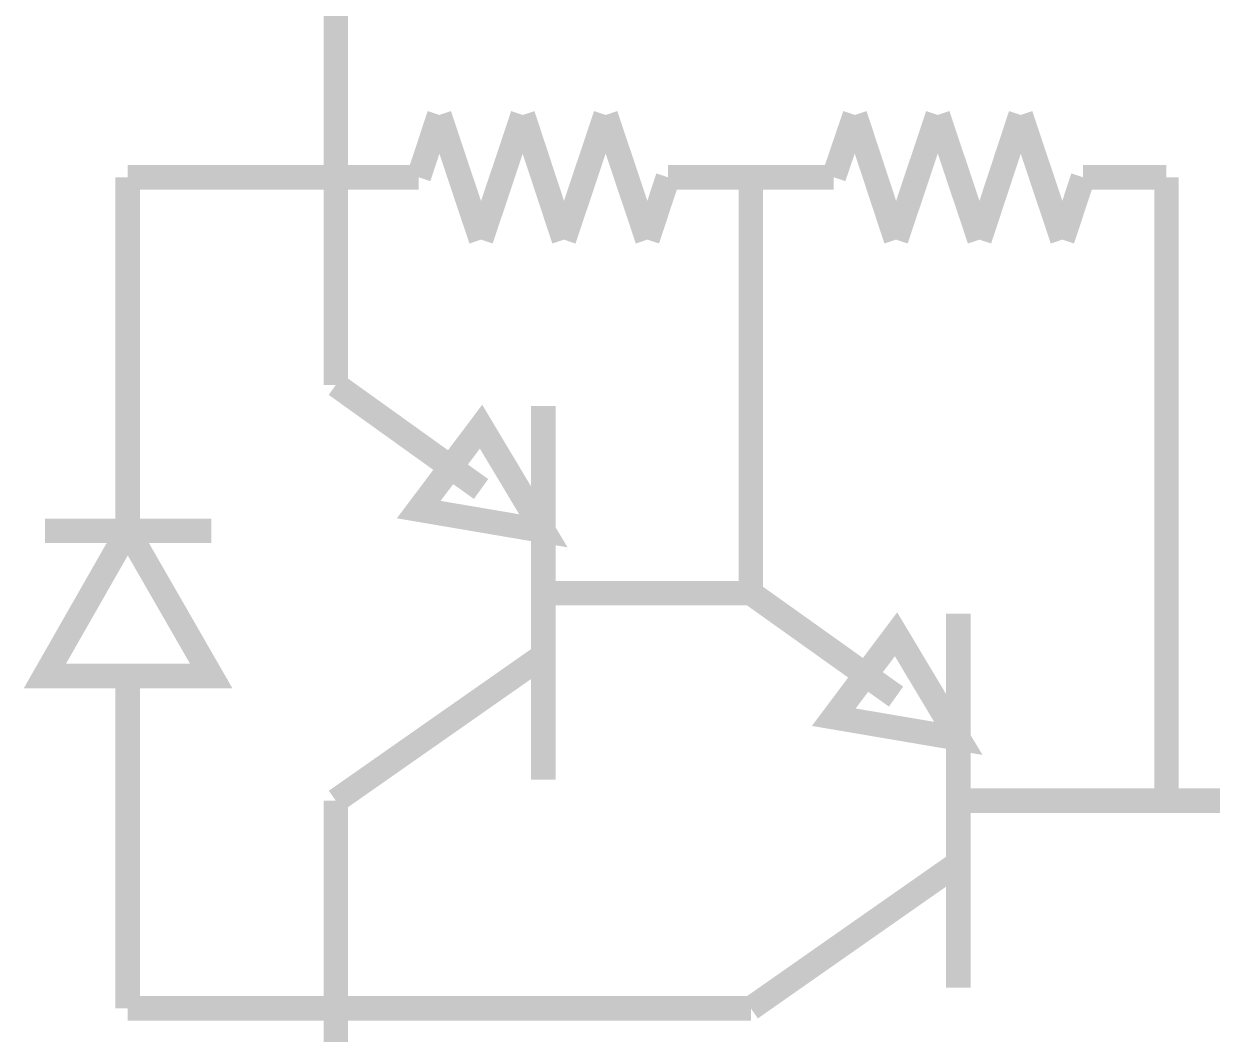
# Model space of a CAD drawing. Header units: inches. Extents: x -11.7 to 11.5, y 0 to 7.6.
# Drawn here: x 3.95 to 4.523, y 5.087 to 5.574 of the extents above; entities that cross this region are included whole.
import ezdxf

# ---------------------------------------------------------------- set-up
doc = ezdxf.new("R2010")
doc.units = ezdxf.units.IN
doc.header["$MEASUREMENT"] = 0
doc.layers.add('Sheet', color=255, linetype='Continuous')

msp = doc.modelspace()

# ---------------------------------------------------------------- linework, layer by layer
at = {"layer": 'Sheet'}
for points in [[(4.10071, 5.49986, 0.0118, 0.0118, 0), (4.10071, 5.7, 0.0118, 0.0118, 0)], [(4.15051, 5.52986, 0.0118, 0.0118, 0), (4.14061, 5.49986, 0.0118, 0.0118, 0)], [(4.17061, 5.46985, 0.0118, 0.0118, 0), (4.15051, 5.52986, 0.0118, 0.0118, 0)], [(4.19071, 5.52986, 0.0118, 0.0118, 0), (4.17061, 5.46985, 0.0118, 0.0118, 0)], [(4.21051, 5.46985, 0.0118, 0.0118, 0), (4.19071, 5.52986, 0.0118, 0.0118, 0)], [(4.23061, 5.52986, 0.0118, 0.0118, 0), (4.21051, 5.46985, 0.0118, 0.0118, 0)], [(4.2507, 5.46985, 0.0118, 0.0118, 0), (4.23061, 5.52986, 0.0118, 0.0118, 0)], [(4.3506, 5.52986, 0.0118, 0.0118, 0), (4.3404, 5.49986, 0.0118, 0.0118, 0)], [(4.3704, 5.46985, 0.0118, 0.0118, 0), (4.3506, 5.52986, 0.0118, 0.0118, 0)], [(4.39049, 5.52986, 0.0118, 0.0118, 0), (4.3704, 5.46985, 0.0118, 0.0118, 0)], [(4.41059, 5.46985, 0.0118, 0.0118, 0), (4.39049, 5.52986, 0.0118, 0.0118, 0)], [(4.43039, 5.52986, 0.0118, 0.0118, 0), (4.41059, 5.46985, 0.0118, 0.0118, 0)], [(4.45049, 5.46985, 0.0118, 0.0118, 0), (4.43039, 5.52986, 0.0118, 0.0118, 0)], [(4.00052, 5.32972, 0.0118, 0.0118, 0), (4.00052, 5.49986, 0.0118, 0.0118, 0)], [(4.10071, 5.49986, 0.0118, 0.0118, 0), (4.00052, 5.49986, 0.0118, 0.0118, 0)], [(4.10071, 5.39994, 0.0118, 0.0118, 0), (4.10071, 5.49986, 0.0118, 0.0118, 0)], [(4.11061, 5.49986, 0.0118, 0.0118, 0), (4.10071, 5.49986, 0.0118, 0.0118, 0)], [(4.14061, 5.49986, 0.0118, 0.0118, 0), (4.11061, 5.49986, 0.0118, 0.0118, 0)], [(4.2606, 5.49986, 0.0118, 0.0118, 0), (4.2507, 5.46985, 0.0118, 0.0118, 0)], [(4.2906, 5.49986, 0.0118, 0.0118, 0), (4.2606, 5.49986, 0.0118, 0.0118, 0)], [(4.3104, 5.49986, 0.0118, 0.0118, 0), (4.2906, 5.49986, 0.0118, 0.0118, 0)], [(4.3005, 5.29972, 0.0118, 0.0118, 0), (4.3005, 5.49986, 0.0118, 0.0118, 0)], [(4.3404, 5.49986, 0.0118, 0.0118, 0), (4.3104, 5.49986, 0.0118, 0.0118, 0)], [(4.46039, 5.49986, 0.0118, 0.0118, 0), (4.45049, 5.46985, 0.0118, 0.0118, 0)], [(4.49039, 5.49986, 0.0118, 0.0118, 0), (4.46039, 5.49986, 0.0118, 0.0118, 0)], [(4.50059, 5.49986, 0.0118, 0.0118, 0), (4.49039, 5.49986, 0.0118, 0.0118, 0)], [(4.50059, 5.19979, 0.0118, 0.0118, 0), (4.50059, 5.49986, 0.0118, 0.0118, 0)], [(4.17061, 5.34983, 0.0118, 0.0118, 0), (4.10071, 5.39994, 0.0118, 0.0118, 0)], [(4.20061, 5.21, 0.0118, 0.0118, 0), (4.20061, 5.38973, 0.0118, 0.0118, 0)], [(4.04072, 5.32972, 0.0118, 0.0118, 0), (3.96062, 5.32972, 0.0118, 0.0118, 0)], [(4.3005, 5.29972, 0.0118, 0.0118, 0), (4.20061, 5.29972, 0.0118, 0.0118, 0)], [(4.3704, 5.24991, 0.0118, 0.0118, 0), (4.3005, 5.29972, 0.0118, 0.0118, 0)], [(4.40039, 5.10978, 0.0118, 0.0118, 0), (4.40039, 5.28981, 0.0118, 0.0118, 0)], [(4.10071, 5.19979, 0.0118, 0.0118, 0), (4.20061, 5.26971, 0.0118, 0.0118, 0)], [(4.00052, 5.09987, 0.0118, 0.0118, 0), (4.00052, 5.25981, 0.0118, 0.0118, 0)], [(4.10071, 5.09987, 0.0118, 0.0118, 0), (4.10071, 5.19979, 0.0118, 0.0118, 0)], [(4.40039, 5.19979, 0.0118, 0.0118, 0), (4.50059, 5.19979, 0.0118, 0.0118, 0)], [(4.50059, 5.19979, 0.0118, 0.0118, 0), (4.70037, 5.19979, 0.0118, 0.0118, 0)], [(4.3005, 5.09987, 0.0118, 0.0118, 0), (4.40039, 5.16979, 0.0118, 0.0118, 0)], [(4.10071, 5.09987, 0.0118, 0.0118, 0), (4.00052, 5.09987, 0.0118, 0.0118, 0)], [(4.10071, 5.09987, 0.0118, 0.0118, 0), (4.10071, 4.89973, 0.0118, 0.0118, 0)], [(4.3005, 5.09987, 0.0118, 0.0118, 0), (4.10071, 5.09987, 0.0118, 0.0118, 0)]]:
    msp.add_lwpolyline(points, format="xyseb", dxfattribs=at)
for points in [[(4.20061, 5.32972, 0.0118, 0.0118, 0), (4.14061, 5.33992, 0.0118, 0.0118, 0), (4.17061, 5.37983, 0.0118, 0.0118, 0), (4.20061, 5.32972, 0.0118, 0.0118, 0)], [(4.20061, 5.32972, 0.0039, 0.0039, 0), (4.14061, 5.33992, 0.0039, 0.0039, 0), (4.17061, 5.37983, 0.0039, 0.0039, 0), (4.20061, 5.32972, 0.0039, 0.0039, 0)], [(4.00052, 5.32972, 0.0118, 0.0118, 0), (3.96062, 5.25981, 0.0118, 0.0118, 0), (4.04072, 5.25981, 0.0118, 0.0118, 0), (4.00052, 5.32972, 0.0118, 0.0118, 0)], [(4.00052, 5.32972, 0.0039, 0.0039, 0), (3.96062, 5.25981, 0.0039, 0.0039, 0), (4.04072, 5.25981, 0.0039, 0.0039, 0), (4.00052, 5.32972, 0.0039, 0.0039, 0)], [(4.40039, 5.2298, 0.0118, 0.0118, 0), (4.3404, 5.24, 0.0118, 0.0118, 0), (4.3704, 5.27991, 0.0118, 0.0118, 0), (4.40039, 5.2298, 0.0118, 0.0118, 0)], [(4.40039, 5.2298, 0.0039, 0.0039, 0), (4.3404, 5.24, 0.0039, 0.0039, 0), (4.3704, 5.27991, 0.0039, 0.0039, 0), (4.40039, 5.2298, 0.0039, 0.0039, 0)]]:
    msp.add_lwpolyline(points, format="xyseb", close=True, dxfattribs=at)

doc.saveas('drawing.dxf')
